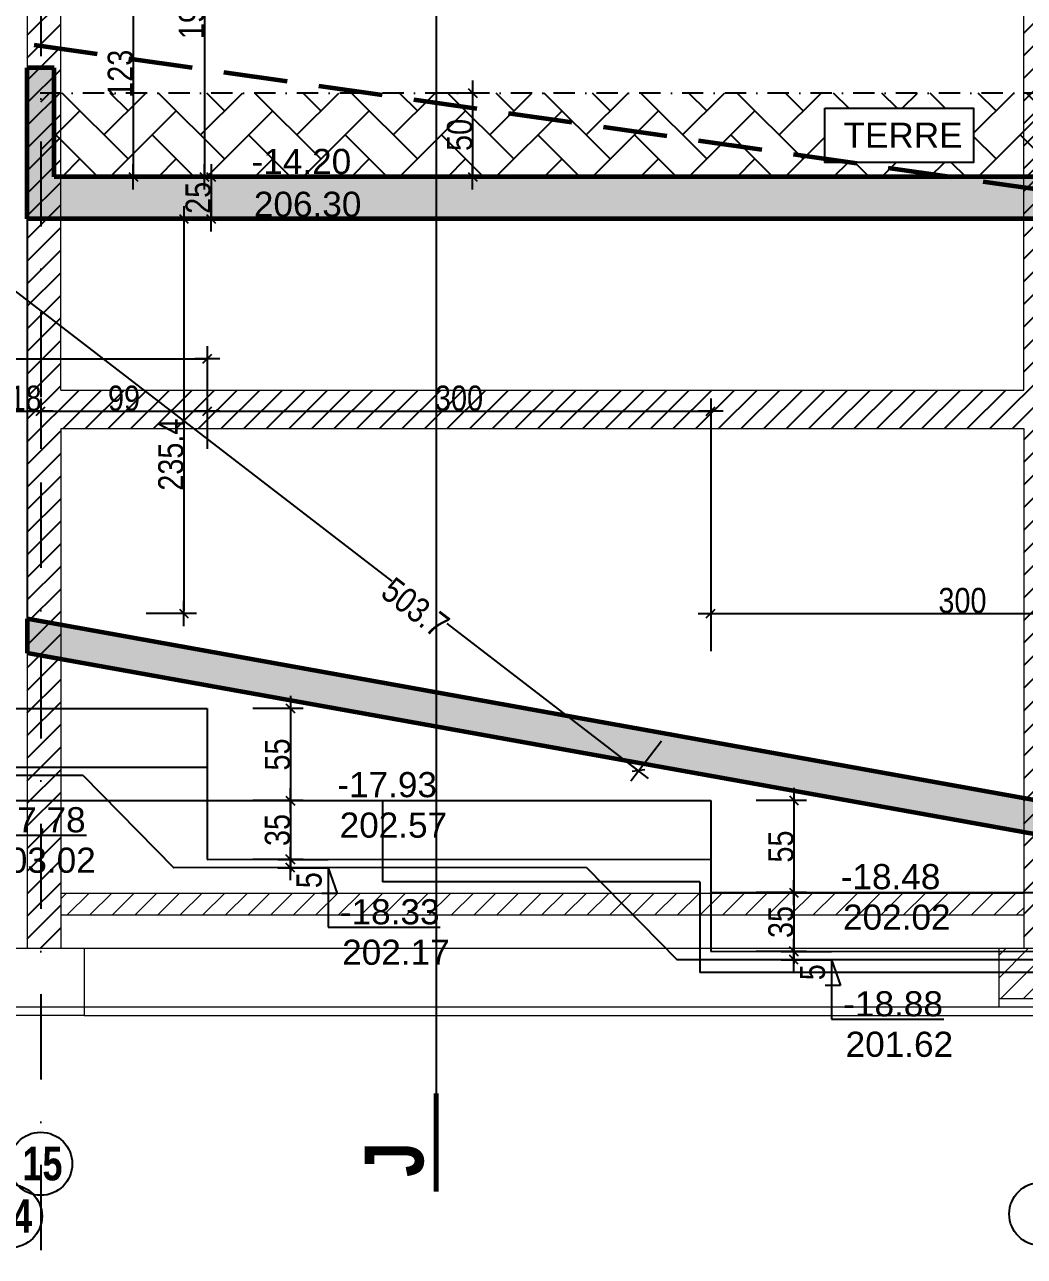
# Model space of a CAD drawing. Header units: millimetres. Extents: x -26249 to 60250, y -21218 to 23336.
# Drawn here: x 18804 to 19400, y 6841 to 7575 of the extents above; entities that cross this region are included whole.
import ezdxf
from ezdxf.enums import TextEntityAlignment as Align

# ---------------------------------------------------------------- set-up
doc = ezdxf.new("R2010")
doc.units = ezdxf.units.MM
doc.linetypes.add('CACHEX2', pattern=[19.05, 12.7, -6.35])
doc.linetypes.add('TIRETPTX2', pattern=[50.8, 25.4, -12.7, 0, -12.7])
for name, color, linetype in [('01-coupe soussol', 253, 'Continuous'), ('01_cote_gen', 4, 'Continuous'), ('01_linteaux', 2, 'Continuous'), ('01_poch_BN', 9, 'Continuous'), ('01_poch_murs', 253, 'Continuous'), ('01_texte', 230, 'Continuous'), ('AA_COTES', 2, 'Continuous')]:
    doc.layers.add(name, color=color, linetype=linetype)
doc.layers.add('01_murs_coup', color=5, linetype='Continuous', lineweight=60)
doc.styles.add('impact', font='impact.ttf')
doc.styles.add('MATTE_TXT', font='arial.ttf')
doc.styles.add('STYLE2', font='ARIALN.TTF')
doc.dimstyles.new('JB50', dxfattribs={"dimscale": 0.1, "dimtxt": 150, "dimasz": 15, "dimexe": 0.1, "dimexo": 0.1, "dimgap": 0.09, "dimtad": 1, "dimdec": 1, "dimdsep": 46, "dimtxsty": 'STYLE2', "dimblk1": 'BOND_G', "dimblk2": 'BOND_D', "dimsah": 1, "dimcen": 1.5, "dimdle": 0.01, "dimse1": 1, "dimse2": 1, "dimclrd": 4, "dimclre": 2, "dimclrt": 6, "dimazin": 2, "dimtfac": 2.333333, "dimtdec": 1, "dimtix": 1, "dimtmove": 2, "dimatfit": 3, "dimldrblk": 'BOND_G', "dimfxl": 1, "dimtolj": 1, "dimtzin": 0, "dimarcsym": 0})

# ---------------------------------------------------------------- blocks, each defined once
blk = doc.blocks.new('BOND_G')
at = {"layer": 'AA_COTES', "color": 0}
for p, q in [((0, -5), (0, 15)), ((5, 0), (-5, 0)), ((1.77, 1.77), (-1.77, -1.77))]:
    blk.add_line(p, q, dxfattribs=at)
blk = doc.blocks.new('BOND_D')
at = {"layer": 'AA_COTES', "color": 0}
for p, q in [((0, 5), (0, -15)), ((5, 0), (-5, 0)), ((-1.77, -1.77), (1.77, 1.77))]:
    blk.add_line(p, q, dxfattribs=at)
blk = doc.blocks.new('*D2047')
at = {"layer": '01_cote_gen', "color": 4, "lineweight": -2, "transparency": 16777216}
blk.add_line((18614.45, 7375.78), (18911.45, 7375.78), dxfattribs=at)
at = {"layer": 'Defpoints', "color": 0, "transparency": 16777216}
for p in [(18612.95, 7383.44), (18912.95, 7375.78), (18912.95, 7167.3)]:
    blk.add_point(p, dxfattribs=at)
at = {"layer": '01_cote_gen', "color": 4, "lineweight": -2, "transparency": 16777216, "xscale": 1.5, "yscale": 1.5, "zscale": 1.5, "rotation": 180}
blk.add_blockref('BOND_G', (18612.95, 7375.78), dxfattribs=at)
at = {"layer": '01_cote_gen', "color": 4, "lineweight": -2, "transparency": 16777216, "xscale": 1.5, "yscale": 1.5, "zscale": 1.5}
blk.add_blockref('BOND_D', (18912.95, 7375.78), dxfattribs=at)
at = {"layer": '01_cote_gen', "color": 6, "transparency": 16777216, "insert": (18762.95, 7383.45), "char_height": 15, "attachment_point": 5, "style": 'STYLE2'}
blk.add_mtext('\\A1;300', dxfattribs=at)
blk = doc.blocks.new('*D2048')
at = {"layer": '01_cote_gen', "color": 4, "lineweight": -2, "transparency": 16777216}
blk.add_line((18914.45, 7344.51), (19211.45, 7344.51), dxfattribs=at)
at = {"layer": 'Defpoints', "color": 0, "transparency": 16777216}
for p in [(18912.95, 7353.28), (19212.95, 7344.51), (19212.95, 7112.44)]:
    blk.add_point(p, dxfattribs=at)
at = {"layer": '01_cote_gen', "color": 4, "lineweight": -2, "transparency": 16777216, "xscale": 1.5, "yscale": 1.5, "zscale": 1.5, "rotation": 180}
blk.add_blockref('BOND_G', (18912.95, 7344.51), dxfattribs=at)
at = {"layer": '01_cote_gen', "color": 4, "lineweight": -2, "transparency": 16777216, "xscale": 1.5, "yscale": 1.5, "zscale": 1.5}
blk.add_blockref('BOND_D', (19212.95, 7344.51), dxfattribs=at)
at = {"layer": '01_cote_gen', "color": 6, "transparency": 16777216, "insert": (19062.95, 7352.18), "char_height": 15, "attachment_point": 5, "style": 'STYLE2'}
blk.add_mtext('\\A1;300', dxfattribs=at)
blk = doc.blocks.new('*D2049')
at = {"layer": '01_cote_gen', "color": 4, "lineweight": -2, "transparency": 16777216}
blk.add_line((19214.45, 7223.89), (19511.45, 7223.89), dxfattribs=at)
at = {"layer": 'Defpoints', "color": 0, "transparency": 16777216}
for p in [(19212.95, 7322.01), (19512.95, 7223.89), (19512.95, 7057.57)]:
    blk.add_point(p, dxfattribs=at)
at = {"layer": '01_cote_gen', "color": 4, "lineweight": -2, "transparency": 16777216, "xscale": 1.5, "yscale": 1.5, "zscale": 1.5, "rotation": 180}
blk.add_blockref('BOND_G', (19212.95, 7223.89), dxfattribs=at)
at = {"layer": '01_cote_gen', "color": 4, "lineweight": -2, "transparency": 16777216, "xscale": 1.5, "yscale": 1.5, "zscale": 1.5}
blk.add_blockref('BOND_D', (19512.95, 7223.89), dxfattribs=at)
at = {"layer": '01_cote_gen', "color": 6, "transparency": 16777216, "insert": (19362.95, 7231.56), "char_height": 15, "attachment_point": 5, "style": 'STYLE2'}
blk.add_mtext('\\A1;300', dxfattribs=at)
blk = doc.blocks.new('*D1964')
at = {"layer": '01_cote_gen', "color": 4, "lineweight": -2, "transparency": 16777216}
blk.add_line((18815.15, 7344.51), (18911.45, 7344.51), dxfattribs=at)
at = {"layer": 'Defpoints', "color": 0, "transparency": 16777216}
for p in [(18912.95, 7344.51), (18813.65, 7333.31), (18912.95, 7118.29)]:
    blk.add_point(p, dxfattribs=at)
at = {"layer": '01_cote_gen', "color": 4, "lineweight": -2, "transparency": 16777216, "xscale": 1.5, "yscale": 1.5, "zscale": 1.5, "rotation": 180}
blk.add_blockref('BOND_G', (18813.65, 7344.51), dxfattribs=at)
at = {"layer": '01_cote_gen', "color": 4, "lineweight": -2, "transparency": 16777216, "xscale": 1.5, "yscale": 1.5, "zscale": 1.5}
blk.add_blockref('BOND_D', (18912.95, 7344.51), dxfattribs=at)
at = {"layer": '01_cote_gen', "color": 6, "transparency": 16777216, "insert": (18863.3, 7352.18), "char_height": 15, "attachment_point": 5, "style": 'STYLE2'}
blk.add_mtext('\\A1;99', dxfattribs=at)
blk = doc.blocks.new('*D1965')
at = {"layer": '01_cote_gen', "color": 4, "lineweight": -2, "transparency": 16777216}
blk.add_line((18797.15, 7344.51), (18812.15, 7344.51), dxfattribs=at)
at = {"layer": 'Defpoints', "color": 0, "transparency": 16777216}
for p in [(18813.65, 7344.51), (18795.65, 7329.84), (18813.65, 7329.84)]:
    blk.add_point(p, dxfattribs=at)
at = {"layer": '01_cote_gen', "color": 4, "lineweight": -2, "transparency": 16777216, "xscale": 1.5, "yscale": 1.5, "zscale": 1.5, "rotation": 180}
blk.add_blockref('BOND_G', (18795.65, 7344.51), dxfattribs=at)
at = {"layer": '01_cote_gen', "color": 4, "lineweight": -2, "transparency": 16777216, "xscale": 1.5, "yscale": 1.5, "zscale": 1.5}
blk.add_blockref('BOND_D', (18813.65, 7344.51), dxfattribs=at)
at = {"layer": '01_cote_gen', "color": 6, "transparency": 16777216, "insert": (18804.65, 7352.18), "char_height": 15, "attachment_point": 5, "style": 'STYLE2'}
blk.add_mtext('\\A1;18', dxfattribs=at)
blk = doc.blocks.new('*D1996')
at = {"layer": '01_cote_gen', "color": 4, "lineweight": -2, "transparency": 16777216}
blk.add_line((18962.49, 7165.8), (18962.49, 7113.8), dxfattribs=at)
at = {"layer": 'Defpoints', "color": 0, "transparency": 16777216}
for p in [(18912.95, 7167.3), (18912.97, 7112.3), (18962.49, 7112.3)]:
    blk.add_point(p, dxfattribs=at)
at = {"layer": '01_cote_gen', "color": 4, "lineweight": -2, "transparency": 16777216, "xscale": 1.5, "yscale": 1.5, "zscale": 1.5}
for name, p, rotation in [('BOND_G', (18962.49, 7167.3), 90), ('BOND_D', (18962.49, 7112.3), 270)]:
    blk.add_blockref(name, p, dxfattribs=dict(at, rotation=rotation))
at = {"layer": '01_cote_gen', "color": 6, "transparency": 16777216, "insert": (18954.85, 7139.8), "char_height": 15, "attachment_point": 5, "rotation": 90, "style": 'STYLE2'}
blk.add_mtext('\\A1;55', dxfattribs=at)
blk = doc.blocks.new('*D1997')
at = {"layer": '01_cote_gen', "color": 4, "lineweight": -2, "transparency": 16777216}
blk.add_line((18962.49, 7110.8), (18962.49, 7078.8), dxfattribs=at)
at = {"layer": 'Defpoints', "color": 0, "transparency": 16777216}
for p in [(18948.67, 7112.3), (18952.92, 7077.3), (18962.49, 7077.3)]:
    blk.add_point(p, dxfattribs=at)
at = {"layer": '01_cote_gen', "color": 4, "lineweight": -2, "transparency": 16777216, "xscale": 1.5, "yscale": 1.5, "zscale": 1.5}
for name, p, rotation in [('BOND_G', (18962.49, 7112.3), 90), ('BOND_D', (18962.49, 7077.3), 270)]:
    blk.add_blockref(name, p, dxfattribs=dict(at, rotation=rotation))
at = {"layer": '01_cote_gen', "color": 6, "transparency": 16777216, "insert": (18954.82, 7094.8), "char_height": 15, "attachment_point": 5, "rotation": 90, "style": 'STYLE2'}
blk.add_mtext('\\A1;35', dxfattribs=at)
blk = doc.blocks.new('*D1998')
at = {"layer": '01_cote_gen', "color": 4, "lineweight": -2, "transparency": 16777216}
blk.add_line((18962.49, 7073.8), (18962.49, 7075.8), dxfattribs=at)
at = {"layer": 'Defpoints', "color": 0, "transparency": 16777216}
for p in [(18962.49, 7077.3), (18967.76, 7077.3), (18967.76, 7072.3)]:
    blk.add_point(p, dxfattribs=at)
at = {"layer": '01_cote_gen', "color": 4, "lineweight": -2, "transparency": 16777216, "xscale": 1.5, "yscale": 1.5, "zscale": 1.5}
for name, p, rotation in [('BOND_D', (18962.49, 7077.3), 90), ('BOND_G', (18962.49, 7072.3), 270)]:
    blk.add_blockref(name, p, dxfattribs=dict(at, rotation=rotation))
at = {"layer": '01_cote_gen', "color": 6, "transparency": 16777216, "insert": (18973.69, 7064.86), "char_height": 15, "attachment_point": 5, "rotation": 90, "style": 'STYLE2'}
blk.add_mtext('\\A1;5', dxfattribs=at)
blk = doc.blocks.new('*D1999')
at = {"layer": '01_cote_gen', "color": 4, "lineweight": -2, "transparency": 16777216}
blk.add_line((19262.49, 7110.94), (19262.49, 7058.94), dxfattribs=at)
at = {"layer": 'Defpoints', "color": 0, "transparency": 16777216}
for p in [(19212.95, 7112.44), (19212.97, 7057.44), (19262.49, 7057.44)]:
    blk.add_point(p, dxfattribs=at)
at = {"layer": '01_cote_gen', "color": 4, "lineweight": -2, "transparency": 16777216, "xscale": 1.5, "yscale": 1.5, "zscale": 1.5}
for name, p, rotation in [('BOND_G', (19262.49, 7112.44), 90), ('BOND_D', (19262.49, 7057.44), 270)]:
    blk.add_blockref(name, p, dxfattribs=dict(at, rotation=rotation))
at = {"layer": '01_cote_gen', "color": 6, "transparency": 16777216, "insert": (19254.85, 7084.94), "char_height": 15, "attachment_point": 5, "rotation": 90, "style": 'STYLE2'}
blk.add_mtext('\\A1;55', dxfattribs=at)
blk = doc.blocks.new('*D2000')
at = {"layer": '01_cote_gen', "color": 4, "lineweight": -2, "transparency": 16777216}
blk.add_line((19262.49, 7055.94), (19262.49, 7023.94), dxfattribs=at)
at = {"layer": 'Defpoints', "color": 0, "transparency": 16777216}
for p in [(19248.67, 7057.44), (19252.92, 7022.44), (19262.49, 7022.44)]:
    blk.add_point(p, dxfattribs=at)
at = {"layer": '01_cote_gen', "color": 4, "lineweight": -2, "transparency": 16777216, "xscale": 1.5, "yscale": 1.5, "zscale": 1.5}
for name, p, rotation in [('BOND_G', (19262.49, 7057.44), 90), ('BOND_D', (19262.49, 7022.44), 270)]:
    blk.add_blockref(name, p, dxfattribs=dict(at, rotation=rotation))
at = {"layer": '01_cote_gen', "color": 6, "transparency": 16777216, "insert": (19254.82, 7039.94), "char_height": 15, "attachment_point": 5, "rotation": 90, "style": 'STYLE2'}
blk.add_mtext('\\A1;35', dxfattribs=at)
blk = doc.blocks.new('*D2001')
at = {"layer": '01_cote_gen', "color": 4, "lineweight": -2, "transparency": 16777216}
blk.add_line((19262.49, 7018.94), (19262.49, 7020.94), dxfattribs=at)
at = {"layer": 'Defpoints', "color": 0, "transparency": 16777216}
for p in [(19262.49, 7022.44), (19267.76, 7022.44), (19267.76, 7017.44)]:
    blk.add_point(p, dxfattribs=at)
at = {"layer": '01_cote_gen', "color": 4, "lineweight": -2, "transparency": 16777216, "xscale": 1.5, "yscale": 1.5, "zscale": 1.5}
for name, p, rotation in [('BOND_D', (19262.49, 7022.44), 90), ('BOND_G', (19262.49, 7017.44), 270)]:
    blk.add_blockref(name, p, dxfattribs=dict(at, rotation=rotation))
at = {"layer": '01_cote_gen', "color": 6, "transparency": 16777216, "insert": (19273.69, 7009.99), "char_height": 15, "attachment_point": 5, "rotation": 90, "style": 'STYLE2'}
blk.add_mtext('\\A1;5', dxfattribs=at)
blk = doc.blocks.new('*D2086')
at = {"layer": '01_cote_gen', "color": 4, "lineweight": -2, "transparency": 16777216}
blk.add_line((18868.82, 7605.7), (18868.82, 7485.74), dxfattribs=at)
at = {"layer": 'Defpoints', "color": 0, "transparency": 16777216}
for p in [(18846.32, 7607.2), (18858.35, 7484.24), (18868.82, 7484.24)]:
    blk.add_point(p, dxfattribs=at)
at = {"layer": '01_cote_gen', "color": 4, "lineweight": -2, "transparency": 16777216, "xscale": 1.5, "yscale": 1.5, "zscale": 1.5}
for name, p, rotation in [('BOND_G', (18868.82, 7607.2), 90), ('BOND_D', (18868.82, 7484.24), 270)]:
    blk.add_blockref(name, p, dxfattribs=dict(at, rotation=rotation))
at = {"layer": '01_cote_gen', "color": 6, "transparency": 16777216, "insert": (18861.16, 7545.72), "char_height": 15, "attachment_point": 5, "rotation": 90, "style": 'STYLE2'}
blk.add_mtext('\\A1;123', dxfattribs=at)
blk = doc.blocks.new('*D2087')
at = {"layer": '01_cote_gen', "color": 4, "lineweight": -2, "transparency": 16777216}
blk.add_line((18911.23, 7675.7), (18911.23, 7485.74), dxfattribs=at)
at = {"layer": 'Defpoints', "color": 0, "transparency": 16777216}
for p in [(18876.32, 7677.2), (18910.28, 7484.24), (18911.23, 7484.24)]:
    blk.add_point(p, dxfattribs=at)
at = {"layer": '01_cote_gen', "color": 4, "lineweight": -2, "transparency": 16777216, "xscale": 1.5, "yscale": 1.5, "zscale": 1.5}
for name, p, rotation in [('BOND_G', (18911.23, 7677.2), 90), ('BOND_D', (18911.23, 7484.24), 270)]:
    blk.add_blockref(name, p, dxfattribs=dict(at, rotation=rotation))
at = {"layer": '01_cote_gen', "color": 6, "transparency": 16777216, "insert": (18903.57, 7580.72), "char_height": 15, "attachment_point": 5, "rotation": 90, "style": 'STYLE2'}
blk.add_mtext('\\A1;193', dxfattribs=at)
blk = doc.blocks.new('*D2092')
at = {"layer": '01_cote_gen', "color": 4, "lineweight": -2, "transparency": 16777216}
blk.add_line((18915.2, 7482.74), (18915.2, 7460.74), dxfattribs=at)
at = {"layer": 'Defpoints', "color": 0, "transparency": 16777216}
for p in [(18861.32, 7484.24), (18877.56, 7459.24), (18915.2, 7459.24)]:
    blk.add_point(p, dxfattribs=at)
at = {"layer": '01_cote_gen', "color": 4, "lineweight": -2, "transparency": 16777216, "xscale": 1.5, "yscale": 1.5, "zscale": 1.5}
for name, p, rotation in [('BOND_G', (18915.2, 7484.24), 90), ('BOND_D', (18915.2, 7459.24), 270)]:
    blk.add_blockref(name, p, dxfattribs=dict(at, rotation=rotation))
at = {"layer": '01_cote_gen', "color": 6, "transparency": 16777216, "insert": (18907.53, 7471.74), "char_height": 15, "attachment_point": 5, "rotation": 90, "style": 'STYLE2'}
blk.add_mtext('\\A1;25', dxfattribs=at)
blk = doc.blocks.new('*D2093')
at = {"layer": '01_cote_gen', "color": 4, "lineweight": -2, "transparency": 16777216}
blk.add_line((18898.96, 7457.74), (18898.96, 7225.38), dxfattribs=at)
at = {"layer": 'Defpoints', "color": 0, "transparency": 16777216}
for p in [(18876.46, 7459.24), (18787.65, 7223.88), (18898.96, 7223.88)]:
    blk.add_point(p, dxfattribs=at)
at = {"layer": '01_cote_gen', "color": 4, "lineweight": -2, "transparency": 16777216, "xscale": 1.5, "yscale": 1.5, "zscale": 1.5}
for name, p, rotation in [('BOND_G', (18898.96, 7459.24), 90), ('BOND_D', (18898.96, 7223.88), 270)]:
    blk.add_blockref(name, p, dxfattribs=dict(at, rotation=rotation))
at = {"layer": '01_cote_gen', "color": 6, "transparency": 16777216, "insert": (18891.29, 7318.6), "char_height": 15, "attachment_point": 5, "rotation": 90, "style": 'STYLE2'}
blk.add_mtext('\\A1;235.4', dxfattribs=at)
blk = doc.blocks.new('*D2094')
at = {"layer": '01_cote_gen', "color": 4, "lineweight": -2, "transparency": 16777216}
for p, q in [((18771.96, 7436.4), (19022.93, 7243.24)), ((19168.75, 7131.01), (19055.84, 7217.92))]:
    blk.add_line(p, q, dxfattribs=at)
at = {"layer": 'Defpoints', "color": 0, "transparency": 16777216}
for p in [(18787.65, 7459.24), (18770.77, 7437.31), (19186.82, 7152.03)]:
    blk.add_point(p, dxfattribs=at)
at = {"layer": '01_cote_gen', "color": 4, "lineweight": -2, "transparency": 16777216, "xscale": 1.5, "yscale": 1.5, "zscale": 1.5}
for name, p, rotation in [('BOND_D', (18770.77, 7437.31), 142.4172848417495), ('BOND_G', (19169.94, 7130.1), 322.4172848417494)]:
    blk.add_blockref(name, p, dxfattribs=dict(at, rotation=rotation))
at = {"layer": '01_cote_gen', "color": 6, "transparency": 16777216, "insert": (19036.92, 7227.38), "char_height": 15, "attachment_point": 5, "rotation": 322.41728, "style": 'STYLE2'}
blk.add_mtext('\\A1;503.7', dxfattribs=at)
blk = doc.blocks.new('*D2106')
at = {"layer": '01_cote_gen', "color": 4, "lineweight": -2, "transparency": 16777216}
blk.add_line((19071.05, 7532.74), (19071.05, 7485.74), dxfattribs=at)
at = {"layer": 'Defpoints', "color": 0, "transparency": 16777216}
for p in [(19113.15, 7534.24), (19071.05, 7484.24), (19113.15, 7484.24)]:
    blk.add_point(p, dxfattribs=at)
at = {"layer": '01_cote_gen', "color": 4, "lineweight": -2, "transparency": 16777216, "xscale": 1.5, "yscale": 1.5, "zscale": 1.5}
for name, p, rotation in [('BOND_G', (19071.05, 7534.24), 90), ('BOND_D', (19071.05, 7484.24), 270)]:
    blk.add_blockref(name, p, dxfattribs=dict(at, rotation=rotation))
at = {"layer": '01_cote_gen', "color": 6, "transparency": 16777216, "insert": (19063.39, 7509.24), "char_height": 15, "attachment_point": 5, "rotation": 90, "style": 'STYLE2'}
blk.add_mtext('\\A1;50', dxfattribs=at)

msp = doc.modelspace()

# ---------------------------------------------------------------- hatches: boundary and pattern name
at = {"layer": '01-coupe soussol'}
h = msp.add_hatch(dxfattribs=at)
h.set_pattern_fill('ANSI31', color=256, scale=3)
h.set_pattern_definition([(45, (11748.377, 1158.082), (-6.735192, 6.735192), [])])
h.paths.add_polyline_path([(20329.535, 7680.148), (19693.574, 7680.148), (19693.574, 7675.148), (19558.268, 7675.148), (19558.268, 7937.148), (20424.535, 7937.148), (20424.535, 7398.148), (20442.535, 7398.148), (20442.535, 7937.148), (20937.535, 7937.148), (20937.535, 7680.148), (20943.612, 7680.148), (20943.612, 7993.091), (20937.535, 7993.091), (20937.535, 7957.148), (20293.574, 7957.148), (20293.574, 7993.091), (20275.574, 7993.091), (20275.574, 7957.148), (19557.574, 7957.148), (19557.574, 7993.091), (19539.574, 7993.091), (19539.574, 7957.148), (18821.574, 7957.148), (18821.574, 7993.091), (18805.574, 7993.091), (18805.574, 7957.148), (18805.574, 7357.148), (18805.574, 7334.148), (18805.574, 7024.148), (18825.574, 7024.148), (18825.574, 7334.148), (19399.574, 7334.148), (19399.574, 7024.148), (19419.574, 7024.148), (19419.574, 7334.148), (19693.574, 7334.148), (19693.574, 7024.148), (19713.574, 7024.148), (19713.574, 7334.248), (19713.574, 7375.148), (20448.535, 7375.148), (20933.535, 7375.148), (20933.535, 7024.148), (20943.612, 7024.148), (20943.612, 7660.148), (20937.535, 7660.148), (20937.535, 7398.148), (20424.535, 7398.148), (19713.574, 7398.148), (19713.574, 7660.148), (20329.535, 7660.148)])
h.paths.add_polyline_path([(18821.574, 7675.148), (18821.574, 7937.148), (19540.268, 7937.148), (19540.268, 7675.148)], flags=16)
h.paths.add_polyline_path([(19399.574, 7652.148), (19399.574, 7357.148), (18825.574, 7357.148), (18825.574, 7652.148)], flags=16)
h.paths.add_polyline_path([(19419.574, 7652.148), (19693.574, 7652.148), (19693.574, 7357.148), (19419.574, 7357.148)], flags=16)
at = {"layer": '01-coupe soussol', "lineweight": 5}
h = msp.add_hatch(dxfattribs=at)
h.set_pattern_fill('ANSI31', color=256, scale=3)
h.set_pattern_definition([(45, (-13484.1425, 11491.178), (-6.735192, 6.735192), [])])
h.paths.add_polyline_path([(21161.747, 7677.148), (20953.535, 7680.148), (20537.536, 7680.148), (20537.536, 7660.148), (21161.747, 7660.148)])
h.paths.add_polyline_path([(20588.535, 7024.148), (20348.535, 7024.148), (20348.535, 6969.148), (20588.535, 6969.148)])
h.paths.add_polyline_path([(20933.535, 7057.148), (20448.535, 7057.148), (20448.535, 7044.148), (20933.535, 7044.148)])
h.paths.add_polyline_path([(20448.535, 7057.148), (20428.535, 7057.148), (20428.535, 7044.148), (20448.535, 7044.148)])
h.paths.add_polyline_path([(20428.535, 7057.148), (19713.574, 7057.148), (19713.574, 7044.148), (20428.535, 7044.148)])
h.paths.add_polyline_path([(19778.574, 7024.148), (19628.574, 7024.148), (19628.574, 6969.148), (19778.574, 6969.148)])
h.paths.add_polyline_path([(19693.574, 7057.148), (19419.574, 7057.148), (19419.574, 7044.148), (19693.574, 7044.148)])
h.paths.add_polyline_path([(19434.574, 7024.148), (19384.574, 7024.148), (19384.574, 6994.148), (19434.574, 6994.148)])
h.paths.add_polyline_path([(19399.574, 7057.148), (18825.574, 7057.148), (18825.574, 7044.148), (19399.574, 7044.148)])
h.paths.add_polyline_path([(20968.535, 7024.148), (20918.535, 7024.148), (20918.535, 6994.148), (20968.535, 6994.148)])
at = {"layer": '01_poch_BN'}
h = msp.add_hatch(color=256, dxfattribs=at)
h.dxf.hatch_style = 1
h.paths.add_polyline_path([(19560.032, 7534.242), (19540.032, 7534.242), (19540.032, 7484.242), (19356.698, 7484.242), (19530.426, 7459.242), (19540.032, 7459.242), (19540.032, 7457.86), (19560.032, 7454.982)])
h.paths.add_polyline_path([(19356.698, 7484.242), (18821.65, 7484.242), (18821.65, 7549.242), (18805.65, 7549.242), (18805.65, 7459.242), (19530.426, 7459.242)])
h.paths.add_polyline_path([(20201.009, 7357.204), (19560.032, 7357.204), (19560.032, 7454.982), (19540.032, 7457.86), (19540.032, 7332.203), (20361.377, 7332.203)])
h.paths.add_polyline_path([(20957.612, 7466.204), (20937.612, 7466.204), (20937.612, 7357.204), (20338.906, 7357.204), (20338.906, 7397.204), (20318.906, 7397.204), (20318.906, 7357.204), (20201.009, 7357.204), (20361.377, 7332.203), (20937.612, 7332.203), (20937.612, 7244.898), (20957.612, 7241.878)])
h.paths.add_polyline_path([(20957.612, 7241.878), (20937.612, 7244.898), (20937.612, 7024.363), (20957.612, 7024.365)])
h.paths.add_polyline_path([(20972.912, 7024.367), (20922.612, 7024.361), (20922.612, 6994.361), (20972.912, 6994.367)])
h.paths.add_polyline_path([(20937.612, 7057.234), (19714.371, 7057.074), (18805.65, 7220.641), (18805.65, 7200.319), (19712.586, 7037.074), (20937.612, 7037.234)])
at = {"layer": '01_poch_murs'}
h = msp.add_hatch(dxfattribs=at)
h.set_pattern_fill('AR-HBONE', color=256, scale=0.2)
h.set_pattern_definition([(45, (0, 5785.036), (3e-15, 28.73682), [60.96, -20.32]), (135, (14.368, 5799.404), (3e-15, 28.73682), [60.96, -20.32])])
h.paths.add_polyline_path([(19540.032, 7534.242), (19459.651, 7534.242), (19459.651, 7484.242), (19540.032, 7484.242)])
h.paths.add_polyline_path([(19459.651, 7534.242), (19409.651, 7534.242), (19409.651, 7484.242), (19459.651, 7484.242)])
h.paths.add_polyline_path([(19409.651, 7534.242), (19009.241, 7534.242), (19281.01, 7495.134), (19281.01, 7525.158), (19369.601, 7525.158), (19369.601, 7492.865), (19296.777, 7492.865), (19356.698, 7484.242), (19409.651, 7484.242)])
h.paths.add_polyline_path([(19009.241, 7534.242), (18813.651, 7534.242), (18813.651, 7484.242), (19356.698, 7484.242), (19296.777, 7492.865), (19281.01, 7492.865), (19281.01, 7495.134)])
h.paths.add_polyline_path([(18876.688, 7527.126), (18876.688, 7563.296), (18845.46, 7563.296), (18845.46, 7527.126)], flags=9)
h.paths.add_polyline_path([(18935.474, 7481.839), (19002.549, 7481.839), (19002.549, 7504.815), (18935.474, 7504.815)], flags=9)

# ---------------------------------------------------------------- linework, layer by layer
at = {"color": 5, "flags": 128}
for points, elevation in [([(19017.437, 7112.204), (18763.839, 7112.204)], -9.26), ([(19017.437, 7112.204), (19017.437, 7063.804)], -9.26), ([(19206.417, 7063.804), (19017.437, 7063.804)], -10.4), ([(19206.417, 7063.804), (19206.417, 7009.804)], -10.4), ([(19486.679, 7009.804), (19206.417, 7009.804)], 517158665.099)]:
    msp.add_lwpolyline(points, dxfattribs=dict(at, elevation=elevation))
at = {"layer": '01-coupe soussol', "lineweight": 5}
for p, q in [((18805.574, 7957.148), (18805.574, 7357.148)), ((18825.574, 7357.148), (18825.574, 7652.148)), ((19399.574, 7357.148), (19399.574, 7652.148)), ((18805.574, 7357.148), (18805.574, 7334.148)), ((18825.574, 7357.148), (19399.574, 7357.148)), ((18805.574, 7334.148), (18805.574, 7024.148)), ((18825.574, 7334.148), (19399.574, 7334.148)), ((18825.574, 7334.148), (18825.574, 7024.148)), ((19399.574, 7334.148), (19399.574, 7024.148)), ((18825.574, 7057.148), (19399.574, 7057.148)), ((18825.574, 7044.148), (19399.574, 7044.148)), ((18839.574, 7024.148), (18769.574, 7024.148)), ((18839.574, 7024.148), (18839.574, 6984.148)), ((19384.574, 7024.148), (18839.574, 7024.148)), ((19384.574, 7024.148), (19384.574, 6989.148)), ((19434.574, 7024.148), (19384.574, 7024.148)), ((19434.574, 6994.148), (19384.574, 6994.148)), ((18839.574, 6989.148), (18769.574, 6989.148)), ((19384.574, 6989.148), (18839.574, 6989.148)), ((19434.574, 6989.148), (19384.574, 6989.148)), ((18839.574, 6984.148), (18769.574, 6984.148)), ((18839.574, 6984.148), (19598.574, 6984.148))]:
    msp.add_line(p, q, dxfattribs=at)
at = {"layer": '01_cote_gen'}
msp.add_line((19212.95, 7322.011), (19212.95, 7231.39), dxfattribs=at)
at = {"layer": '01_linteaux', "linetype": 'TIRETPTX2', "ltscale": 0.5}
msp.add_line((19540.032, 7534.242), (18807.651, 7534.242), dxfattribs=at)
at = {"layer": '01_linteaux'}
for p, q in [((18805.65, 7459.242), (18805.65, 7220.641)), ((18612.95, 7167.17), (18912.95, 7167.304)), ((18912.95, 7167.304), (18912.95, 7132.304)), ((18912.95, 7167.304), (18912.95, 7112.304)), ((18612.95, 7132.17), (18912.95, 7132.304)), ((18838.961, 7127.207), (18592.95, 7127.17)), ((18838.961, 7127.207), (18892.95, 7072.304)), ((18912.95, 7112.304), (19212.95, 7112.438)), ((18912.95, 7112.304), (18912.95, 7077.304)), ((19212.95, 7112.438), (19212.95, 7057.438)), ((18912.95, 7077.304), (19212.95, 7077.438)), ((19138.961, 7072.341), (18892.95, 7072.304)), ((19138.961, 7072.341), (19192.95, 7017.438)), ((19212.95, 7057.438), (19512.95, 7057.572)), ((19212.95, 7057.438), (19212.95, 7022.438)), ((19212.95, 7022.438), (19512.966, 7022.572)), ((19460.369, 7017.479), (19192.95, 7017.438))]:
    msp.add_line(p, q, dxfattribs=at)
at = {"layer": '01_linteaux', "linetype": 'TIRETPTX2', "ltscale": 2}
msp.add_lwpolyline([(18813.651, 8318.947), (18813.651, 5784.277)], dxfattribs=at)
at = {"layer": '01_murs_coup'}
for p, q in [((18821.65, 7549.242), (18805.65, 7549.242)), ((18805.65, 7459.242), (18805.65, 7549.242)), ((18821.65, 7484.242), (18821.65, 7549.242)), ((19540.032, 7484.242), (18821.65, 7484.242)), ((19540.032, 7459.242), (18805.65, 7459.242)), ((19713.655, 7057.203), (18805.65, 7220.641)), ((18805.65, 7220.641), (18805.65, 7200.319)), ((19712.586, 7037.074), (18805.65, 7200.319))]:
    msp.add_line(p, q, dxfattribs=at)
at = {"layer": '01_murs_coup', "linetype": 'CACHEX2', "ltscale": 3}
msp.add_lwpolyline([(13488.026, 8634.48), (13898.276, 8541.204), (15673.022, 8173.204), (16272.362, 8041.204), (17563.166, 7756.204), (17904.593, 7693.204), (19739.166, 7429.204), (20425.516, 7322.204), (21080.455, 7223.334)], dxfattribs=at)
at = {"layer": '01_poch_BN'}
msp.add_line((19049.361, 7763.793), (19049.361, 6937.68), dxfattribs=at)
at = {"layer": '01_texte'}
for p, q in [((18774.075, 7091.722), (18840.876, 7091.722)), ((18984.989, 7072.304), (18990.261, 7056.984)), ((18984.989, 7072.304), (18984.989, 7036.856)), ((18990.261, 7056.984), (18981.146, 7056.984)), ((18984.989, 7036.856), (19051.79, 7036.856)), ((19284.989, 7017.438), (19290.261, 7002.119)), ((19284.989, 7017.438), (19284.989, 6981.99)), ((19290.261, 7002.119), (19281.146, 7002.119)), ((19284.989, 6981.99), (19351.79, 6981.99))]:
    msp.add_line(p, q, dxfattribs=at)
msp.add_lwpolyline([(19281.01, 7525.158), (19369.601, 7525.158), (19369.601, 7492.865), (19281.01, 7492.865)], close=True, dxfattribs=at)
at = {"layer": '01_texte', "const_width": 3}
msp.add_lwpolyline([(19049.361, 6937.68), (19049.361, 6879.18)], dxfattribs=at)
at = {"layer": '01_texte'}
for centre in [(18813.651, 6895.771), (18795.651, 6864.565), (19409.651, 6865.83)]:
    msp.add_circle(centre, 18.806, dxfattribs=at)

# ---------------------------------------------------------------- texts
at = {"layer": '01_texte', "style": 'MATTE_TXT'}
for s, p in [('TERRE', (19292.056, 7501.557)), ('-14.20', (18939.303, 7485.924)), ('206.30', (18940.682, 7460.393)), ('-17.93', (18990.406, 7114.351)), ('-17.78', (18781.017, 7093.404)), ('202.57', (18991.785, 7090.22)), ('203.02', (18782.396, 7069.272)), ('-18.48', (19290.406, 7059.485)), ('-18.33', (18991.93, 7038.538)), ('202.02', (19291.785, 7035.354)), ('202.17', (18993.309, 7014.407)), ('-18.88', (19291.93, 6983.672)), ('201.62', (19293.309, 6959.541))]:
    msp.add_text(s, height=15, dxfattribs=at).set_placement(p)
at = {"layer": '01_texte', "style": 'impact'}
msp.add_text('J', height=35, rotation=90, dxfattribs=at).set_placement((19052.213, 6898.325), align=Align.BOTTOM_CENTER)
at = {"layer": '01_texte', "char_height": 20, "attachment_point": 1, "line_spacing_factor": 0.895453, "style": 'impact'}
for s, insert in [('15', (18802.763, 6905.878)), ('14', (18784.763, 6874.671))]:
    msp.add_mtext(s, dxfattribs=dict(at, insert=insert))

# ---------------------------------------------------------------- dimensions: what is measured, and where the dimension line sits
at = {"layer": '01_cote_gen'}
for base, p1, p2, picture, middle in [((18911.234, 7484.242), (18876.323, 7677.204), (18910.283, 7484.242), '*D2087', (18903.567, 7580.723)), ((18868.823, 7484.242), (18846.323, 7607.204), (18858.354, 7484.242), '*D2086', (18861.156, 7545.723)), ((19071.054, 7484.242), (19113.146, 7534.242), (19113.146, 7484.242), '*D2106', (19063.387, 7509.242)), ((18915.199, 7459.242), (18861.323, 7484.242), (18877.56, 7459.242), '*D2092', (18907.532, 7471.742)), ((18962.486, 7112.304), (18912.95, 7167.304), (18912.975, 7112.304), '*D1996', (18954.849, 7139.804)), ((18962.486, 7077.304), (18948.671, 7112.304), (18952.922, 7077.304), '*D1997', (18954.818, 7094.804)), ((19262.486, 7057.438), (19212.95, 7112.438), (19212.975, 7057.438), '*D1999', (19254.849, 7084.938)), ((19262.486, 7022.438), (19248.671, 7057.438), (19252.922, 7022.438), '*D2000', (19254.818, 7039.938))]:
    dim = msp.add_linear_dim(base=base, p1=p1, p2=p2, angle=90, dimstyle='JB50', dxfattribs=at)
    dim.commit()
    dim.dimension.update_dxf_attribs({"geometry": picture, "text_midpoint": middle})
for base, p1, p2, angle, picture, middle, dimtype in [((18898.962, 7223.88), (18876.462, 7459.242), (18787.651, 7223.88), 90, '*D2093', (18891.295, 7318.602), 160), ((18770.772, 7437.311), (19186.822, 7152.031), (18787.651, 7459.242), 142.417285, '*D2094', (19036.925, 7227.385), 161), ((18962.486, 7077.304), (18967.755, 7072.304), (18967.755, 7077.304), 90, '*D1998', (18973.694, 7064.855), 160), ((19262.486, 7022.438), (19267.755, 7017.438), (19267.755, 7022.438), 90, '*D2001', (19273.694, 7009.989), 160)]:
    dim = msp.add_linear_dim(base=base, p1=p1, p2=p2, angle=angle, dimstyle='JB50', dxfattribs=at)
    dim.commit()
    dim.dimension.update_dxf_attribs({"geometry": picture, "text_midpoint": middle, "dimtype": dimtype})
for base, p1, p2, picture, middle in [((18912.95, 7375.783), (18612.95, 7383.439), (18912.95, 7167.304), '*D2047', (18762.95, 7383.451)), ((18813.651, 7344.511), (18795.651, 7329.844), (18813.651, 7329.844), '*D1965', (18804.651, 7352.179)), ((19212.95, 7344.511), (18912.95, 7353.283), (19212.95, 7112.438), '*D2048', (19062.95, 7352.179)), ((19512.95, 7223.89), (19212.95, 7322.011), (19512.95, 7057.572), '*D2049', (19362.95, 7231.558))]:
    dim = msp.add_linear_dim(base=base, p1=p1, p2=p2, dimstyle='JB50', dxfattribs=at)
    dim.commit()
    dim.dimension.update_dxf_attribs({"geometry": picture, "text_midpoint": middle})
dim = msp.add_linear_dim(base=(18912.95, 7344.511), p1=(18813.651, 7333.312), p2=(18912.95, 7118.293), text='99', dimstyle='JB50', dxfattribs=at)
dim.commit()
dim.dimension.update_dxf_attribs({"geometry": '*D1964', "text_midpoint": (18863.3, 7352.179)})

doc.saveas('drawing.dxf')
